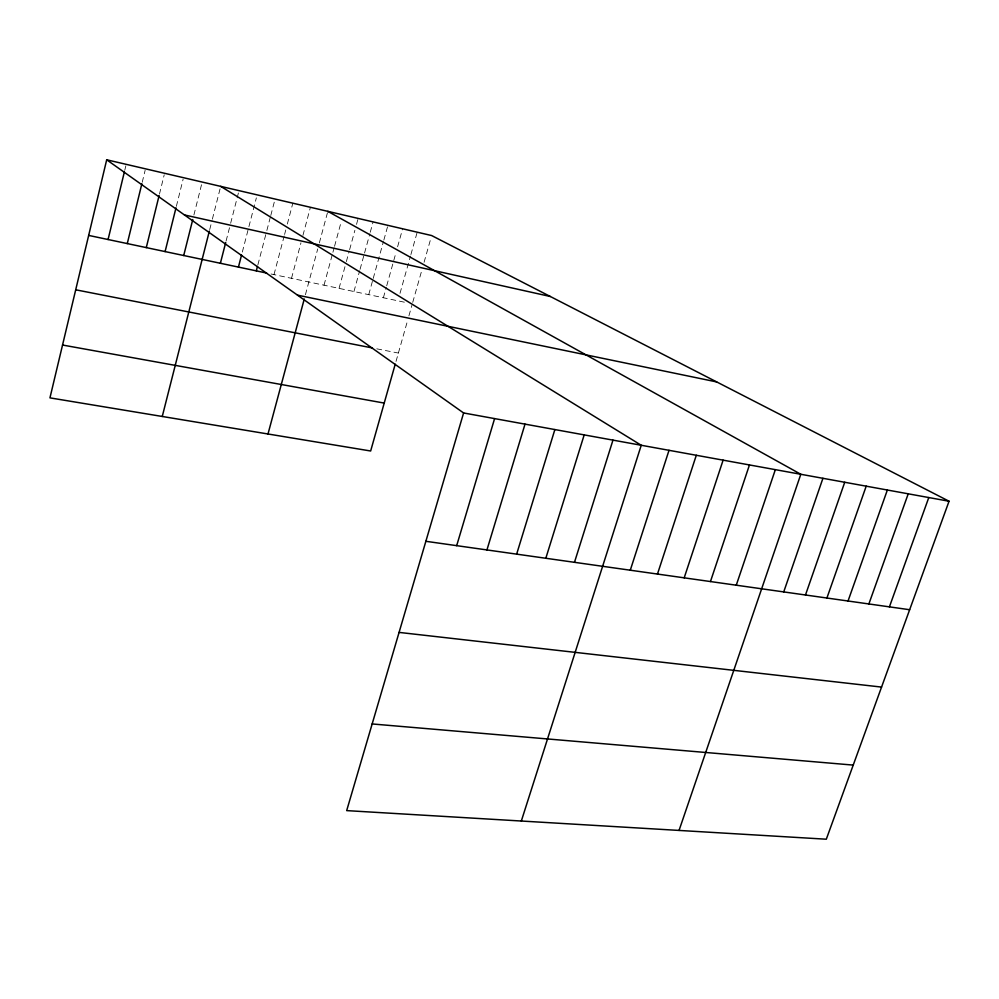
<?xml version="1.0" encoding="UTF-8"?>
<svg xmlns="http://www.w3.org/2000/svg" width="999" height="999" viewBox="0 0 999 999"><rect width="100%" height="100%" fill="white"/><g stroke="black" fill="none" stroke-linecap="round" stroke-linejoin="round"><path stroke-width="0.75" stroke-dasharray="5 3.75" d="M124.75 170.354L125.837 165.846M142.22 182.293L145.13 170.33M159.465 194.093L164.223 174.775M176.361 206.343L183.117 179.208M193.893 215.035L201.81 183.554M209.715 229.595L211.988 220.654M212.362 219.168L220.317 187.862M226.086 241.034L230.27 224.738M230.644 223.252L238.624 192.12M242.332 252.048L256.356 197.877M257.867 264.885L266.471 231.968M266.858 230.469L270.379 217.008M270.779 215.509L274.688 200.549M273.988 274.613L284.203 235.926M284.59 234.44L285.764 229.97M287.337 224.026L292.832 203.197M291.508 278.321L300.961 242.807M302.934 235.402L310.414 207.293M305.407 294.755L317.732 248.913M319.343 242.907L327.822 211.351M324.013 285.19L332.517 253.783M332.917 252.285L334.141 247.802M334.54 246.303L341.021 222.377M339.048 288.374L345.954 263.074M346.353 261.576L349.2 251.161M349.613 249.675L354.882 230.319M356.518 224.375L358.142 218.419M353.958 291.521L359.652 270.791M360.065 269.305L364.136 254.495M364.548 253.009L369.842 233.754M370.242 232.268L373.102 221.903M368.731 294.655L372.814 279.907M373.226 278.434L383.429 241.583M383.841 240.11L387.924 225.362M383.379 297.752L386.313 287.25M386.725 285.751L395.929 252.772M397.602 246.778L402.622 228.783M400 293.356L410.489 256.056M410.901 254.57L417.195 232.193M396.016 361.438L407.642 320.329M408.916 315.846L411.888 305.357M412.724 302.385L421.978 269.705M424.076 262.287L431.218 237.038M376.773 348.826L398.376 353.059M271.041 273.988L406.543 302.647"/><path stroke-width="1.5" d="M106.693 159.79L463.598 412.962L346.678 810.614L826.31 839.21L949.05 501.236L431.643 235.552L106.693 159.79L49.95 397.864L370.654 450.999L395.217 364.223M108.079 239.523L124.388 171.853M127.285 243.581L141.858 183.791M146.291 247.602L159.103 195.579M165.097 251.586L175.986 207.854M183.716 255.519L192.77 219.53M162.263 416.471L209.34 231.094M220.379 263.274L225.699 242.52M238.436 267.095L241.546 255.057M256.306 270.866L257.48 266.383M267.994 433.991L304.27 299.001M456.68 545.654L494.592 418.606M486.938 549.937L525.012 424.138M516.645 554.145L554.87 429.558M545.816 558.266L584.19 434.89M574.475 562.325L612.974 440.122M521.328 821.028L641.246 445.267L220.692 186.363M630.282 570.217L669.018 450.312M657.467 574.063L696.303 455.282M684.19 577.834L723.114 460.152M710.451 581.555L749.462 464.947M736.263 585.202L775.349 469.655M679.045 830.431L800.811 474.275L327.822 211.351M783.728 591.92L822.926 478.296M805.481 594.992L844.729 482.267M826.91 598.026L866.208 486.163M848.039 601.011L887.362 490.022M868.868 603.958L908.228 493.806M889.41 606.868L928.783 497.552M372.152 723.95L853.233 765.097M399.076 632.404L881.555 687.087M425.861 541.296L909.652 609.727M62.55 345.03L384.228 403.084M463.598 412.962L949.05 501.236M75.712 289.797L372.427 347.964M297.49 295.142L716.695 381.93M88.661 235.414L266.621 273.052M184.478 214.96L550.312 296.491"/></g></svg>
